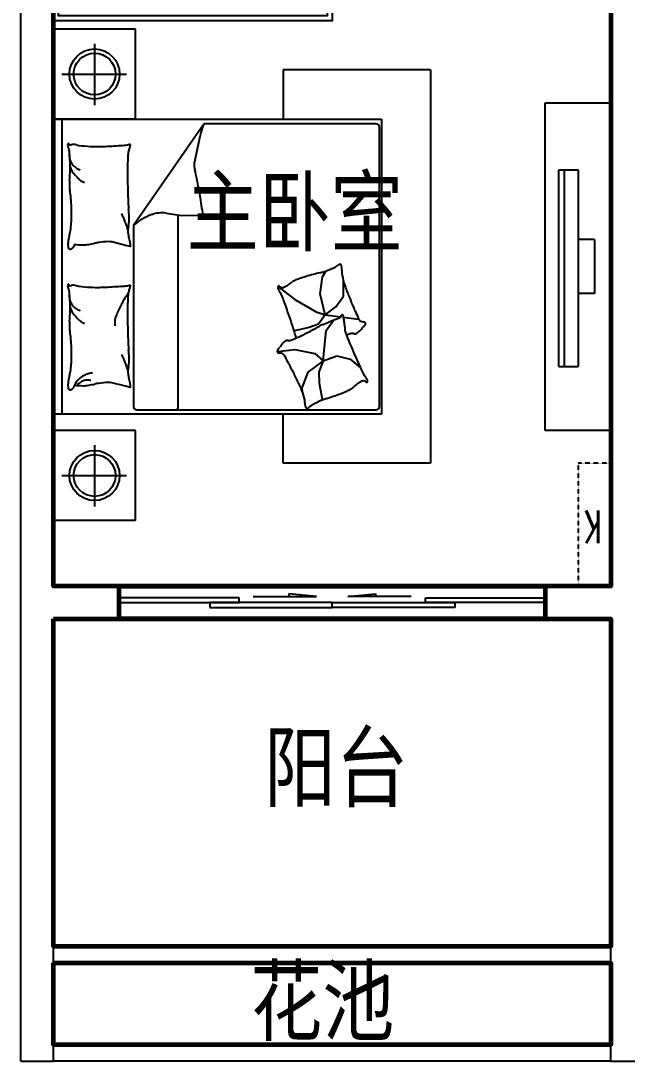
# Model space of a CAD drawing. Extents: x 4672755 to 4700405, y -995504 to -977404.
# Drawn here: x 4672755 to 4676455, y -990704 to -984354 of the extents above; entities that cross this region are included whole.
import ezdxf

# ---------------------------------------------------------------- set-up
doc = ezdxf.new("R2010")
doc.units = 0
doc.header["$MEASUREMENT"] = 0
doc.linetypes.add('DASH', pattern=[0.35, 0.25, -0.1])
doc.layers.get('0').update_dxf_attribs({"linetype": 'CONTINUOUS'})
for name, color, linetype in [('BATH', 8, 'CONTINUOUS'), ('Furniture(家具)', 8, 'CONTINUOUS'), ('KTIAO', 124, 'CONTINUOUS'), ('WALL', 2, 'CONTINUOUS'), ('WINDOW', 4, 'CONTINUOUS'), ('家具示意', 8, 'CONTINUOUS')]:
    doc.layers.add(name, color=color, linetype=linetype)
for name, color, linetype, lineweight in [('GT_卧室', 1, 'CONTINUOUS', 60), ('GT_花园', 74, 'CONTINUOUS', 60), ('GT_门', 245, 'CONTINUOUS', 60), ('GT_阳台', 6, 'CONTINUOUS', 60), ('文字标注', 121, 'CONTINUOUS', 0)]:
    doc.layers.add(name, color=color, linetype=linetype, lineweight=lineweight)
doc.styles.add('-黑体', font='simhei.ttf', dxfattribs={"width": 0.8})
doc.styles.add('DIM_FONT', font='SIMPLEX.shx', dxfattribs={"width": 0.8})
doc.styles.add('HZ', font='txt', dxfattribs={"bigfont": 'hztxt'})

# ---------------------------------------------------------------- blocks, each defined once
blk = doc.blocks.new('A$C42A94E56')
at = {"layer": 'KTIAO', "linetype": 'DASH', "ltscale": 0.5}
for p, q in [((749.7, 199.9), (0, 199.9)), ((0, 199.9), (0, 0)), ((749.7, 0), (749.7, 199.9)), ((0, 0), (749.7, 0))]:
    blk.add_line(p, q, dxfattribs=at)
at = {"layer": 'KTIAO', "linetype": 'DASH', "ltscale": 0.5, "style": 'HZ', "width": 0.6}
blk.add_text('K', height=200, rotation=90, dxfattribs=at).set_placement((461.4, 57.2))
blk = doc.blocks.new('A$C04A21AEC')
at = {"layer": '家具示意'}
for p, q in [((500, 550), (0, 550)), ((0, 550), (0, 0)), ((500, 0), (500, 550)), ((250, 459.6), (250, 85.7)), ((50.4, 275), (444.8, 275)), ((500, 0), (0, 0))]:
    blk.add_line(p, q, dxfattribs=at)
for radius in [153, 127.5]:
    blk.add_circle((250, 275), radius, dxfattribs=at)
blk = doc.blocks.new('A$C6E3D31D3')
at = {"layer": '家具示意'}
for p, q in [((1400.5, 2400), (1400.5, 2100)), ((2300.5, 2400), (1400.5, 2400)), ((2300.5, 2400), (2300.5, 0)), ((0.5, 2100), (2000.5, 2100)), ((0.5, 300), (0.5, 2100)), ((52.9, 300), (52.9, 2100)), ((2000.5, 2100), (2000.5, 300)), ((489, 1453.5), (916.4, 2071.6)), ((1968.3, 2071.6), (916.4, 2071.6)), ((1988.3, 345.8), (1988.3, 2051.6)), ((686.7, 1526), (782.1, 1512.4)), ((761.6, 345.8), (761.6, 1515.3)), ((782.1, 1512.4), (912.2, 1514.1)), ((489, 1453.5), (489, 345.8)), ((438.8, 1329.6), (356.2, 1350.2)), ((468.8, 1322.1), (438.8, 1329.6)), ((1640.8, 1136.8), (1660.8, 1172.8)), ((1626.9, 1034), (1640.8, 1136.8)), ((1769.2, 1020.1), (1769.2, 1113)), ((1368.9, 1077.6), (1472.9, 998.4)), ((1658.5, 905.5), (1626.9, 1034)), ((1721.8, 954.9), (1769.2, 1020.1)), ((1472.9, 998.4), (1603.2, 923.3)), ((1658.5, 905.5), (1721.8, 954.9)), ((1603.2, 923.3), (1658.5, 905.5)), ((1658.5, 905.5), (1617.1, 848.2)), ((1658.5, 905.5), (1752.7, 893.7)), ((1767.4, 891.9), (1862, 880)), ((1559.8, 828.4), (1470.9, 808.6)), ((1617.1, 848.2), (1559.8, 828.4)), ((1644.7, 847.3), (1701, 870.3)), ((1664.4, 810), (1700.5, 859.9)), ((1700.5, 859.9), (1709.1, 872)), ((1701, 870.3), (1744.5, 888.1)), ((1645.5, 624.3), (1664.4, 810)), ((1368.8, 681), (1471.9, 694.8)), ((1471.9, 694.8), (1594, 669)), ((1594, 669), (1645.5, 624.3)), ((1645.5, 624.3), (1728, 655.2)), ((1728, 655.2), (1810.5, 634.6)), ((1645.5, 624.3), (1552.7, 555.4)), ((1645.5, 624.3), (1618, 557.2)), ((1810.5, 634.6), (1873.1, 581)), ((1552.7, 555.4), (1514.9, 460.8)), ((1618, 557.2), (1621.5, 488.4)), ((438.8, 470.3), (356.2, 491)), ((468.8, 462.8), (438.8, 470.3)), ((1514.9, 460.8), (1518.3, 436.8)), ((1621.5, 488.4), (1638.6, 390.3)), ((1638.6, 390.3), (1645.1, 387)), ((509, 325.8), (1968.3, 325.8)), ((2000.5, 300), (0.5, 300)), ((1400.5, 0), (1400.5, 300)), ((2300.5, 0), (1400.5, 0))]:
    blk.add_line(p, q, dxfattribs=at)
for centre, radius, start, end in [((2664.3, 1512.5), 1835.1, 162.26361, 164.06481), ((1968.3, 2051.6), 20, 0, 90), ((4852.7, 1073.7), 4064.6, 167.07446, 169.27244), ((1531.9, 1835.9), 657.4, 164.06481, 167.07446), ((114.8, 1939.6), 28.9, 175.69746, 210.65125), ((111, 1939.9), 25.1, 158.2117, 175.69746), ((90.9, 1947.9), 3.42, 109.56397, 158.2117), ((90.5, 1949), 2.32, 348.10694, 109.56397), ((43.6, 1897.4), 53.9, 5.25919, 30.65125), ((97, 1947.6), 4.28, 168.10694, 248.0096), ((101.2, 1958.1), 15.6, 248.0096, 291.42098), ((118.9, 1913.1), 32.8, 81.86652, 111.42098), ((88.7, 1702), 246, 77.89054, 81.86652), ((182, 2136.4), 198.3, 257.89054, 262.3191), ((277.5, 2844.8), 913.1, 262.3191, 266.63125), ((263.7, 2610.8), 678.7, 266.63125, 271.63309), ((244.1, 3297.1), 1365.2, 271.63309, 273.05496), ((-409.8, 15549.9), 13635.6, 273.05496, 273.50486), ((404.2, 2260.5), 321.2, 273.50486, 279.99836), ((501.7, 1894.1), 45.3, 152.71588, 167.13096), ((463.3, 1925.1), 19.3, 73.30223, 99.99836), ((393.3, 1950.1), 76.7, 332.71588, 343.77885), ((383, 1953.1), 87.5, 343.77885, 352.87961), ((468.5, 1942.4), 1.32, 352.87961, 73.30223), ((194.3, 1883.8), 99.2, 175.78412, 195.93524), ((-720.1, 1827.1), 820.8, 1.90789, 5.25919), ((194.3, 1883.8), 99.2, 195.93524, 216.08636), ((-1393.2, 1804.7), 1494.3, 359.42426, 1.90789), ((1615.9, 1808.3), 1164, 176.42603, 179.71346), ((599.8, 1871.7), 145.9, 167.13096, 176.42603), ((-772.1, 1798.4), 873.2, 355.19815, 359.42426), ((319.8, 1892.4), 234, 200.86028, 207.23959), ((180, 1820.4), 76.8, 207.23959, 218.38857), ((194.3, 1883.8), 99.2, 216.08636, 233.82335), ((194.3, 1883.8), 99.2, 233.82335, 251.56035), ((6170.4, 1785.5), 5718.5, 179.71346, 180.97038), ((916.3, 1819.5), 58.1, 169.27244, 187.73038), ((1051.1, 1837.8), 194.2, 187.73038, 193.1904), ((-1587.4, 1219.4), 2515.8, 11.67414, 13.1904), ((386.7, 1701.1), 289.7, 175.19815, 182.53859), ((426.8, 2016), 391.6, 218.38857, 223.81151), ((306.7, 1900.7), 225.2, 223.81151, 230.96506), ((195.9, 1764.1), 49.3, 230.96506, 241.68324), ((267.4, 1896.9), 200.2, 241.68324, 246.99723), ((-1658.1, 1204.8), 2588, 9.49502, 11.67414), ((249.5, 1695), 152.4, 182.53859, 190.18988), ((-421.4, 1574.4), 529.3, 6.0867, 10.18988), ((3814.4, 1745.6), 3362.2, 180.97038, 182.60963), ((-938.2, 1519.3), 1049, 0, 6.0867), ((1670.9, 1647.9), 1216.5, 182.60963, 184.61758), ((-2833.8, 1008.2), 3780.1, 7.692, 9.49502), ((-941.8, 1436.9), 1404.8, 2.74906, 4.61758), ((661.2, 1347.7), 180.1, 81.86442, 110.14884), ((-571.9, 1519.3), 682.7, 352.45315, 360), ((-251.5, 1207.2), 738.7, 23.48441, 25.31107), ((-251.5, 1207.2), 738.7, 21.65774, 23.48441), ((-251.5, 1207.2), 738.7, 19.42798, 21.65774), ((231.5, 1493.2), 230.1, 348.44144, 2.74906), ((728.3, 1164.7), 375.1, 110.14884, 129.64454), ((-135.3, 1461.5), 242.2, 344.25602, 352.45315), ((-251.5, 1207.2), 738.7, 17.19822, 19.42798), ((599.9, 1417.9), 145.9, 168.44144, 186.43405), ((573.9, 1414.9), 119.7, 186.43405, 197.38641), ((249.1, 1334.1), 161.1, 171.56281, 180), ((178.4, 1334.1), 90.4, 180, 191.27238), ((391.2, 1313), 304.8, 164.25602, 171.56281), ((93.2, 1337.8), 34.2, 296.58052, 355.59979), ((180.4, 1824), 491.8, 263.76764, 270), ((180.4, 1536.1), 204, 270, 279.68437), ((66.3, 2204.5), 882, 279.68437, 282.19838), ((319.7, 1032.5), 317.1, 98.00505, 102.19838), ((367.3, 694.1), 658.8, 92.66488, 98.00505), ((339.8, 1284.6), 67.7, 75.95481, 92.66488), ((240.4, 1310.5), 229.7, 9.4841, 17.38641), ((199.9, 1303.8), 270.8, 4.08294, 9.4841), ((102.6, 1319), 13.1, 191.27238, 296.58052), ((469.1, 1323), 0.917, 255.95506, 4.08294), ((1682.8, 1262.4), 75.5, 291.9373, 315.09547), ((1748.1, 1197.3), 16.8, 84.64276, 135.09547), ((1749.2, 1208.2), 5.8, 27.29586, 84.64276), ((1709.1, 1187.5), 50.9, 8.64435, 27.29586), ((2112.5, -780.4), 2003, 105.26254, 107.8396), ((2019.1, -438.1), 1648.1, 103.841, 105.26254), ((1494.3, 1691.8), 545.4, 283.841, 286.31224), ((1597, 1340.8), 179.8, 286.31224, 290.77727), ((716.5, 3661.5), 2661.9, 290.77727, 291.9373), ((1821.9, 1169.5), 63, 172.216, 188.22934), ((1700.2, 1186.2), 59.9, 352.216, 8.64435), ((2185.1, 1222.1), 430, 188.22934, 196.35275), ((114.8, 1080.4), 28.9, 175.69746, 210.65125), ((111, 1080.6), 25.1, 158.2117, 175.69746), ((90.9, 1088.7), 3.42, 109.56397, 158.2117), ((90.5, 1089.7), 2.32, 348.10694, 109.56397), ((97, 1088.4), 4.28, 168.10694, 248.0096), ((101.2, 1098.9), 15.6, 248.0096, 291.42098), ((118.9, 1053.8), 32.8, 81.86652, 111.42098), ((88.7, 842.7), 246, 77.89054, 81.86652), ((182, 1277.2), 198.3, 257.89054, 262.3191), ((277.5, 1985.5), 913.1, 262.3191, 266.63125), ((-409.8, 14690.7), 13635.6, 273.05496, 273.50486), ((404.2, 1401.2), 321.2, 273.50486, 279.99836), ((463.3, 1065.9), 19.3, 73.30223, 99.99836), ((383, 1093.8), 87.5, 343.77885, 352.87961), ((468.5, 1083.1), 1.32, 352.87961, 73.30223), ((1373.3, 1077.3), 4.43, 103.28084, 176.05164), ((1373.8, 1075.4), 6.3, 36.57918, 103.28084), ((1251.5, 1390.1), 352, 296.81793, 300.90563), ((1332.7, 1254.5), 194, 300.90563, 309.70047), ((1508.3, 1042.9), 81, 116.07349, 129.70047), ((1559.1, 939.2), 196.5, 107.8396, 116.07349), ((2371, 1276.6), 623.6, 196.35275, 203.0962), ((43.6, 1038.2), 53.9, 5.25919, 30.65125), ((194.3, 1024.5), 99.2, 175.78412, 195.93524), ((-720.1, 967.9), 820.8, 1.90789, 5.25919), ((263.7, 1751.6), 678.7, 266.63125, 271.63309), ((244.1, 2437.8), 1365.2, 271.63309, 273.05496), ((1046.5, 609.1), 728.6, 144.17371, 147.86502), ((1615.9, 949), 1164, 176.42603, 179.71346), ((599.8, 1012.5), 145.9, 167.13096, 176.42603), ((501.7, 1034.9), 45.3, 152.71588, 167.13096), ((393.3, 1090.8), 76.7, 332.71588, 343.77885), ((1404.1, 1075.1), 35.2, 176.05164, 200.34521), ((1427.4, 1083.8), 60.1, 200.34521, 218.58539), ((1390.2, 1087.6), 14.2, 216.57918, 259.59261), ((1318.5, 996.9), 79.2, 22.70692, 38.58539), ((1401.6, 1149.6), 77.1, 259.59261, 267.27138), ((619.4, 704.3), 837.1, 20.12867, 22.70692), ((1398.6, 1087.8), 15.3, 267.27138, 284.57091), ((1392.6, 1111.1), 39.3, 284.57091, 296.81793), ((7167.7, 3322.2), 5838.3, 203.0962, 203.45233), ((194.3, 1024.5), 99.2, 195.93524, 216.08636), ((-1393.2, 945.4), 1494.3, 359.42426, 1.90789), ((194.3, 1024.5), 99.2, 216.08636, 233.82335), ((1696.2, 330.8), 1432.3, 153.50152, 155.67347), ((694.2, 830.4), 312.6, 147.86502, 153.50152), ((6170.4, 926.2), 5718.5, 179.71346, 180.97038), ((-3377.8, -760.7), 5094.2, 19.08362, 20.12867), ((-3786.1, -1429.8), 6101.9, 23.10398, 23.45233), ((-28.2, 173.4), 2016.2, 22.01877, 23.10398), ((-772.1, 939.2), 873.2, 355.19815, 359.42426), ((319.8, 1033.2), 234, 200.86028, 207.23959), ((180, 961.2), 76.8, 207.23959, 218.38857), ((426.8, 1156.7), 391.6, 218.38857, 223.81151), ((194.3, 1024.5), 99.2, 233.82335, 251.56035), ((433, 870.5), 58, 159.32572, 175.91723), ((852.8, 712.1), 506.6, 155.67347, 159.32572), ((-1535.7, -123.4), 3145, 16.60846, 19.08362), ((1735.8, 909.4), 23.1, 292.23548, 342.81326), ((1762.2, 901.2), 4.67, 19.37993, 162.81326), ((1758, 899.7), 9.2, 355.74068, 19.37993), ((1801, 896.5), 34, 175.74068, 187.98224), ((1961, 918.9), 195.5, 187.98224, 194.88069), ((4712.3, 2090.4), 3097.2, 202.01877, 202.89436), ((386.7, 841.9), 289.7, 175.19815, 182.53859), ((249.5, 835.8), 152.4, 182.53859, 190.18988), ((306.7, 1041.5), 225.2, 223.81151, 230.96506), ((195.9, 904.9), 49.3, 230.96506, 241.68324), ((267.4, 1037.7), 200.2, 241.68324, 246.99723), ((646.5, 855.3), 272.1, 175.91723, 183.5552), ((3814.4, 886.3), 3362.2, 180.97038, 182.60963), ((837.8, 2191), 1565.2, 297.08835, 299.93597), ((1725.8, 648.9), 214.3, 112.23548, 119.93597), ((1598.7, 822.7), 179.4, 7.67836, 14.88069), ((1705.9, 837.1), 71.2, 355.48816, 7.67836), ((1843, 826.3), 66.3, 175.48816, 188.12157), ((1892.1, 899.5), 35.9, 202.89436, 268.84961), ((1384.9, 1257.4), 660.5, 318.38902, 319.38782), ((2176.7, 578.4), 382.5, 138.07538, 139.38782), ((1891.1, 850.9), 12.7, 316.7905, 88.84961), ((1925.7, 803.8), 45.2, 131.47671, 138.07538), ((1849.6, 889.9), 69.7, 311.47671, 316.7905), ((-421.4, 715.2), 529.3, 6.0867, 10.18988), ((-938.2, 660.1), 1049, 0, 6.0867), ((1070.9, 1682), 1005.4, 292.41622, 295.05285), ((1366.4, 742.2), 116.6, 10.73662, 16.60846), ((782.4, 2299.3), 1686.8, 295.05285, 297.08835), ((1892.7, 833.4), 116.6, 188.12157, 201.00435), ((4719.9, 1918.9), 3145, 201.00435, 203.4795), ((2120.7, -166.9), 1005.4, 108.02034, 109.34479), ((1823.9, 745.7), 45.8, 77.55494, 108.02034), ((1838.6, 812.5), 22.6, 257.55494, 301.49769), ((1810, 859.2), 77.4, 301.49769, 312.08167), ((1716, 963.3), 217.6, 312.08167, 318.38902), ((1670.9, 788.6), 1216.5, 182.60963, 184.61758), ((1339.8, 729.1), 45.2, 315.8726, 322.47126), ((1072.3, 934.6), 382.5, 322.47126, 323.7837), ((1913.8, 318.3), 660.5, 142.78491, 143.7837), ((1561.1, 586.2), 217.6, 136.47756, 142.78491), ((1459.4, 682.7), 77.4, 125.89357, 136.47756), ((1427.3, 727.1), 22.6, 81.95082, 125.89357), ((1436.9, 794.9), 45.8, 261.95082, 292.41622), ((-571.9, 660.1), 682.7, 352.45315, 360), ((-251.5, 348), 738.7, 23.48441, 25.31107), ((-251.5, 348), 738.7, 21.65774, 23.48441), ((231.5, 634), 230.1, 348.44144, 2.74906), ((-941.8, 577.6), 1404.8, 2.74906, 4.61758), ((1377.9, 684.8), 12.7, 141.18639, 273.24549), ((1422.3, 649.1), 69.7, 135.8726, 141.18639), ((1380.6, 636.3), 35.9, 27.29024, 93.24549), ((-1339.9, -767.3), 3097.2, 26.41465, 27.29024), ((6507.8, 2695.5), 5094.2, 203.4795, 204.52455), ((-251.5, 348), 738.7, 19.42798, 21.65774), ((-251.5, 348), 738.7, 17.19822, 19.42798), ((599.9, 558.6), 145.9, 168.44144, 186.43405), ((3239.6, 1507.5), 2016.2, 206.41465, 207.49986), ((6863.6, 3394), 6101.9, 207.49986, 207.84822), ((2634.7, 928.4), 837.1, 204.52455, 207.1028), ((391.2, 453.8), 304.8, 164.25602, 171.56281), ((-135.3, 602.2), 242.2, 344.25602, 352.45315), ((251.7, 411.8), 139.9, 135.09762, 152.79641), ((251.7, 411.8), 139.9, 117.39883, 135.09762), ((251.7, 411.8), 139.9, 106.51498, 117.39883), ((251.7, 411.8), 139.9, 95.63113, 106.51498), ((573.9, 555.7), 119.7, 186.43405, 197.38641), ((240.4, 451.3), 229.7, 9.4841, 17.38641), ((-3693.8, -2183.6), 5838.3, 27.49208, 27.84822), ((932.1, 223.6), 623.6, 20.74863, 27.49208), ((1960, 583.2), 79.2, 207.1028, 222.98127), ((1858.1, 488.2), 60.1, 24.74109, 42.98127), ((1880.7, 498.6), 35.2, 0.44752, 24.74109), ((249.1, 474.9), 161.1, 171.56281, 180), ((178.4, 474.9), 90.4, 180, 191.27238), ((102.6, 459.8), 13.1, 191.27238, 296.58052), ((93.2, 478.6), 34.2, 296.58052, 355.59979), ((180.4, 964.8), 491.8, 263.76764, 270), ((215.8, 421.2), 89.9, 131.44291, 143.73593), ((191.1, 449.1), 52.6, 115.35512, 131.44291), ((233.3, 360.1), 151.1, 111.81492, 115.35512), ((253.5, 309.5), 205.6, 108.7799, 111.81492), ((180.4, 676.9), 204, 270, 279.68437), ((205.4, 451), 56.2, 90, 108.7799), ((205.4, 415.6), 91.5, 75.31489, 90), ((66.3, 1345.3), 882, 279.68437, 282.19838), ((319.7, 173.2), 317.1, 98.00505, 102.19838), ((367.3, -165.1), 658.8, 92.66488, 98.00505), ((339.8, 425.3), 67.7, 75.95481, 92.66488), ((199.9, 444.5), 270.8, 4.08294, 9.4841), ((469.1, 463.7), 0.917, 255.95506, 4.08294), ((1113.2, 292.2), 430, 12.62522, 20.74863), ((1715.7, 622.2), 196.5, 292.23548, 300.46937), ((1774.3, 522.7), 81, 300.46937, 314.09635), ((1965.6, 325.2), 194, 125.30151, 134.09635), ((2056.9, 196.2), 352, 121.21381, 125.30151), ((1894.9, 463.6), 39.3, 108.96679, 121.21381), ((1887.1, 486.4), 15.3, 91.66726, 108.96679), ((1888.9, 424.6), 77.1, 83.98849, 91.66726), ((1895.5, 487.2), 14.2, 40.97506, 83.98849), ((1910.9, 500.6), 6.3, 220.97506, 287.67673), ((1911.5, 498.8), 4.43, 287.67673, 0.44752), ((1471.3, 372.4), 63, 356.61188, 12.62522), ((2764.4, -2027.5), 2661.9, 115.17315, 116.33318), ((1708.7, 218.9), 179.8, 110.70812, 115.17315), ((1838, -123.2), 545.4, 108.23689, 110.70812), ((1151.5, 1960.2), 1648.1, 288.23689, 289.65842), ((1032.1, 2294.4), 2003, 289.65842, 292.23548), ((509, 345.8), 20, 180, 270), ((741.6, 345.8), 20, 270, 0), ((1593.9, 365.2), 59.9, 176.61188, 193.04023), ((1585.2, 363.1), 50.9, 193.04023, 211.69174), ((1546.8, 339.4), 5.8, 211.69174, 269.03864), ((1547, 350.4), 16.8, 269.03864, 319.49135), ((1617.2, 290.5), 75.5, 116.33318, 139.49135), ((1968.3, 345.8), 20, 270, 0)]:
    blk.add_arc(centre, radius, start, end, dxfattribs=at)
at = {"layer": '家具示意', "style": 'DIM_FONT', "width": 0.8, "flags": 9}
for tag in ['XSIZE', 'YSIZE']:
    blk.add_attdef(tag, (0.5, 300), '', height=0.5, rotation=90, dxfattribs=at)
blk = doc.blocks.new('*U44')
blk.add_line((-970, -275), (670, -275))
for points in [[(-1000, 0), (700, 0), (700, -550), (-1000, -550)], [(-970, -30), (670, -30), (670, -520), (-970, -520)]]:
    blk.add_lwpolyline(points, close=True)
at = {"elevation": 0}
for points in [[(-874, -95), (-862, -275), (-874, -455), (-906, -455), (-918, -275), (-906, -95)], [(-774, -95), (-762, -275), (-774, -455), (-806, -455), (-818, -275), (-806, -95)], [(-674, -95), (-662, -275), (-674, -455), (-706, -455), (-718, -275), (-706, -95)], [(-574, -95), (-562, -275), (-574, -455), (-606, -455), (-618, -275), (-606, -95)], [(-474, -95), (-462, -275), (-474, -455), (-506, -455), (-518, -275), (-506, -95)], [(-374, -95), (-362, -275), (-374, -455), (-406, -455), (-418, -275), (-406, -95)], [(-274, -95), (-262, -275), (-274, -455), (-306, -455), (-318, -275), (-306, -95)], [(-174, -95), (-162, -275), (-174, -455), (-206, -455), (-218, -275), (-206, -95)], [(-74, -95), (-62, -275), (-74, -455), (-106, -455), (-118, -275), (-106, -95)], [(26, -95), (38, -275), (26, -455), (-6, -455), (-18, -275), (-6, -95)], [(126, -95), (138, -275), (126, -455), (94, -455), (82, -275), (94, -95)], [(226, -95), (238, -275), (226, -455), (194, -455), (182, -275), (194, -95)], [(326, -95), (338, -275), (326, -455), (294, -455), (282, -275), (294, -95)], [(426, -95), (438, -275), (426, -455), (394, -455), (382, -275), (394, -95)], [(526, -95), (538, -275), (526, -455), (494, -455), (482, -275), (494, -95)], [(626, -95), (638, -275), (626, -455), (594, -455), (582, -275), (594, -95)]]:
    blk.add_lwpolyline(points, close=True, dxfattribs=at)
at = {"ltscale": 15, "elevation": 0}
for points in [[(-894, -255), (-886, -255), (-886, -295), (-894, -295)], [(-794, -255), (-786, -255), (-786, -295), (-794, -295)], [(-694, -255), (-686, -255), (-686, -295), (-694, -295)], [(-594, -255), (-586, -255), (-586, -295), (-594, -295)], [(-494, -255), (-486, -255), (-486, -295), (-494, -295)], [(-394, -255), (-386, -255), (-386, -295), (-394, -295)], [(-294, -255), (-286, -255), (-286, -295), (-294, -295)], [(-194, -255), (-186, -255), (-186, -295), (-194, -295)], [(-94, -255), (-86, -255), (-86, -295), (-94, -295)], [(6, -255), (14, -255), (14, -295), (6, -295)], [(106, -255), (114, -255), (114, -295), (106, -295)], [(206, -255), (214, -255), (214, -295), (206, -295)], [(306, -255), (314, -255), (314, -295), (306, -295)], [(406, -255), (414, -255), (414, -295), (406, -295)], [(506, -255), (514, -255), (514, -295), (506, -295)], [(606, -255), (614, -255), (614, -295), (606, -295)]]:
    blk.add_lwpolyline(points, close=True, dxfattribs=at)
blk = doc.blocks.new('电视2')
at = {"layer": 'Furniture(家具)'}
for p, q in [((0, -400), (0, 0)), ((0, 0), (2000, 0)), ((2000, 0), (2000, -400)), ((1590.2, -116.3), (390.2, -116.3)), ((2000, -400), (0, -400))]:
    blk.add_line(p, q, dxfattribs=at)
at = {"layer": 'Furniture(家具)', "ltscale": 30}
for p, q in [((390.2, -82.1), (390.2, -201.7)), ((390.2, -82.1), (1590.2, -82.1)), ((1590.2, -82.1), (1590.2, -201.7)), ((1589.7, -201.7), (390.2, -201.7)), ((835, -300), (835, -201.7)), ((1165, -300), (1165, -201.7)), ((1165, -300), (835, -300))]:
    blk.add_line(p, q, dxfattribs=at)
blk = doc.blocks.new('$DorLib2D$00000138')
at = {"color": 0, "linetype": 'Continuous'}
for p, q in [((-0.2875, 0), (-0.2875, 0.1538)), ((-0.2875, 0.1538), (0, 0.1538)), ((0, 0.1538), (0, 0)), ((0.2875, 0.1538), (0, 0.1538)), ((0.2875, 0), (0.2875, 0.1538)), ((-0.5, -0.1399), (-0.5, 0)), ((-0.5, 0), (-0.2187, 0)), ((0, 0), (-0.2875, 0)), ((-0.2187, 0), (-0.2187, -0.1399)), ((0, 0), (0.2875, 0)), ((0.2187, 0), (0.2187, -0.1399)), ((0.5, 0), (0.2187, 0)), ((0.5, 0), (0.5, -0.1946)), ((0.5, -0.1399), (0.5, 0)), ((-0.2187, -0.1399), (-0.5, -0.1399)), ((0.2187, -0.1399), (0.5, -0.1399)), ((-0.1857, -0.186), (-0.037, -0.186)), ((-0.037, -0.186), (-0.1019, -0.2583)), ((-0.1019, -0.2583), (-0.1019, -0.186)), ((0.1857, -0.186), (0.037, -0.186)), ((0.037, -0.186), (0.1019, -0.2583)), ((0.1019, -0.2583), (0.1019, -0.186))]:
    blk.add_line(p, q, dxfattribs=at)

msp = doc.modelspace()

# ---------------------------------------------------------------- linework, layer by layer
at = {"layer": 'GT_卧室'}
msp.add_lwpolyline([(4675355.4, -981904.5), (4676355.4, -981904.5), (4676355.4, -987804.5), (4672955.4, -987804.5), (4672955.4, -983804.5), (4675355.4, -983804.5), (4675355.4, -981904.5)], dxfattribs=at)
at = {"layer": 'GT_花园'}
msp.add_lwpolyline([(4672955.4, -990104.5), (4676355.4, -990104.5), (4676355.4, -990604.5), (4672955.4, -990604.5), (4672955.4, -990104.5)], dxfattribs=at)
at = {"layer": 'GT_门'}
msp.add_lwpolyline([(4673355.4, -987876.5), (4673355.4, -987804.5), (4675955.4, -987804.5), (4675955.4, -988004.5), (4673355.4, -988004.5), (4673355.4, -987876.5)], dxfattribs=at)
at = {"layer": 'GT_阳台'}
msp.add_lwpolyline([(4672955.4, -988004.5), (4676355.4, -988004.5), (4676355.4, -990004.5), (4672955.4, -990004.5), (4672955.4, -988004.5)], dxfattribs=at)
at = {"layer": 'WALL'}
for p, q in [((4676355.4, -982904.5), (4676355.4, -987804.5)), ((4672755.4, -987904.5), (4672755.4, -983754.5)), ((4672955.4, -987804.5), (4672955.4, -983804.5)), ((4673355.4, -987804.5), (4672955.4, -987804.5)), ((4673355.4, -988004.5), (4673355.4, -987804.5)), ((4676355.4, -987804.5), (4675955.4, -987804.5)), ((4675955.4, -987804.5), (4675955.4, -988004.5)), ((4672755.4, -990704.5), (4672755.4, -987904.5)), ((4672955.4, -988004.5), (4673355.4, -988004.5)), ((4672955.4, -990704.5), (4672955.4, -988004.5)), ((4675955.4, -988004.5), (4676355.4, -988004.5)), ((4676355.4, -988004.5), (4676355.4, -990004.5)), ((4676355.4, -990704.5), (4676355.4, -990004.5)), ((4672755.4, -990704.5), (4672955.4, -990704.5)), ((4676355.4, -990704.5), (4676555.4, -990704.5))]:
    msp.add_line(p, q, dxfattribs=at)
at = {"layer": 'WINDOW'}
for p, q in [((4672955.4, -987004.5), (4672955.4, -987804.5)), ((4673355.4, -988004.5), (4675955.4, -988004.5)), ((4676355.4, -990004.5), (4672955.4, -990004.5)), ((4676355.4, -990104.5), (4672955.4, -990104.5)), ((4676355.4, -990604.5), (4672955.4, -990604.5)), ((4676355.4, -990704.5), (4672955.4, -990704.5))]:
    msp.add_line(p, q, dxfattribs=at)

# ---------------------------------------------------------------- block references
for name, p in [('A$C04A21AEC', (4672955.4, -984954.5)), ('A$C6E3D31D3', (4672954.9, -987054.5)), ('A$C04A21AEC', (4672955.4, -987404.5))]:
    msp.add_blockref(name, p)
at = {"rotation": 90}
msp.add_blockref('A$C42A94E56', (4676355.4, -987804.5), dxfattribs=at)
at = {"layer": 'BATH'}
msp.add_blockref('*U44', (4673955.4, -983804.5), dxfattribs=at)
at = {"layer": 'Furniture(家具)', "rotation": 90}
msp.add_blockref('电视2', (4675955.4, -986854.5), dxfattribs=at)
at = {"layer": 'WINDOW', "xscale": -2600, "yscale": 199.9999999998836, "zscale": -2600, "rotation": 180}
msp.add_blockref('$DorLib2D$00000138', (4674655.4, -987904.5), dxfattribs=at)

# ---------------------------------------------------------------- texts
at = {"layer": '文字标注', "style": '-黑体', "width": 0.8}
for s, p in [('主卧室', (4673768.2, -985720.7)), ('阳台', (4674240.4, -989110.7)), ('花池', (4674156.6, -990537))]:
    msp.add_text(s, height=402.26, dxfattribs=at).set_placement(p)

doc.saveas('drawing.dxf')
